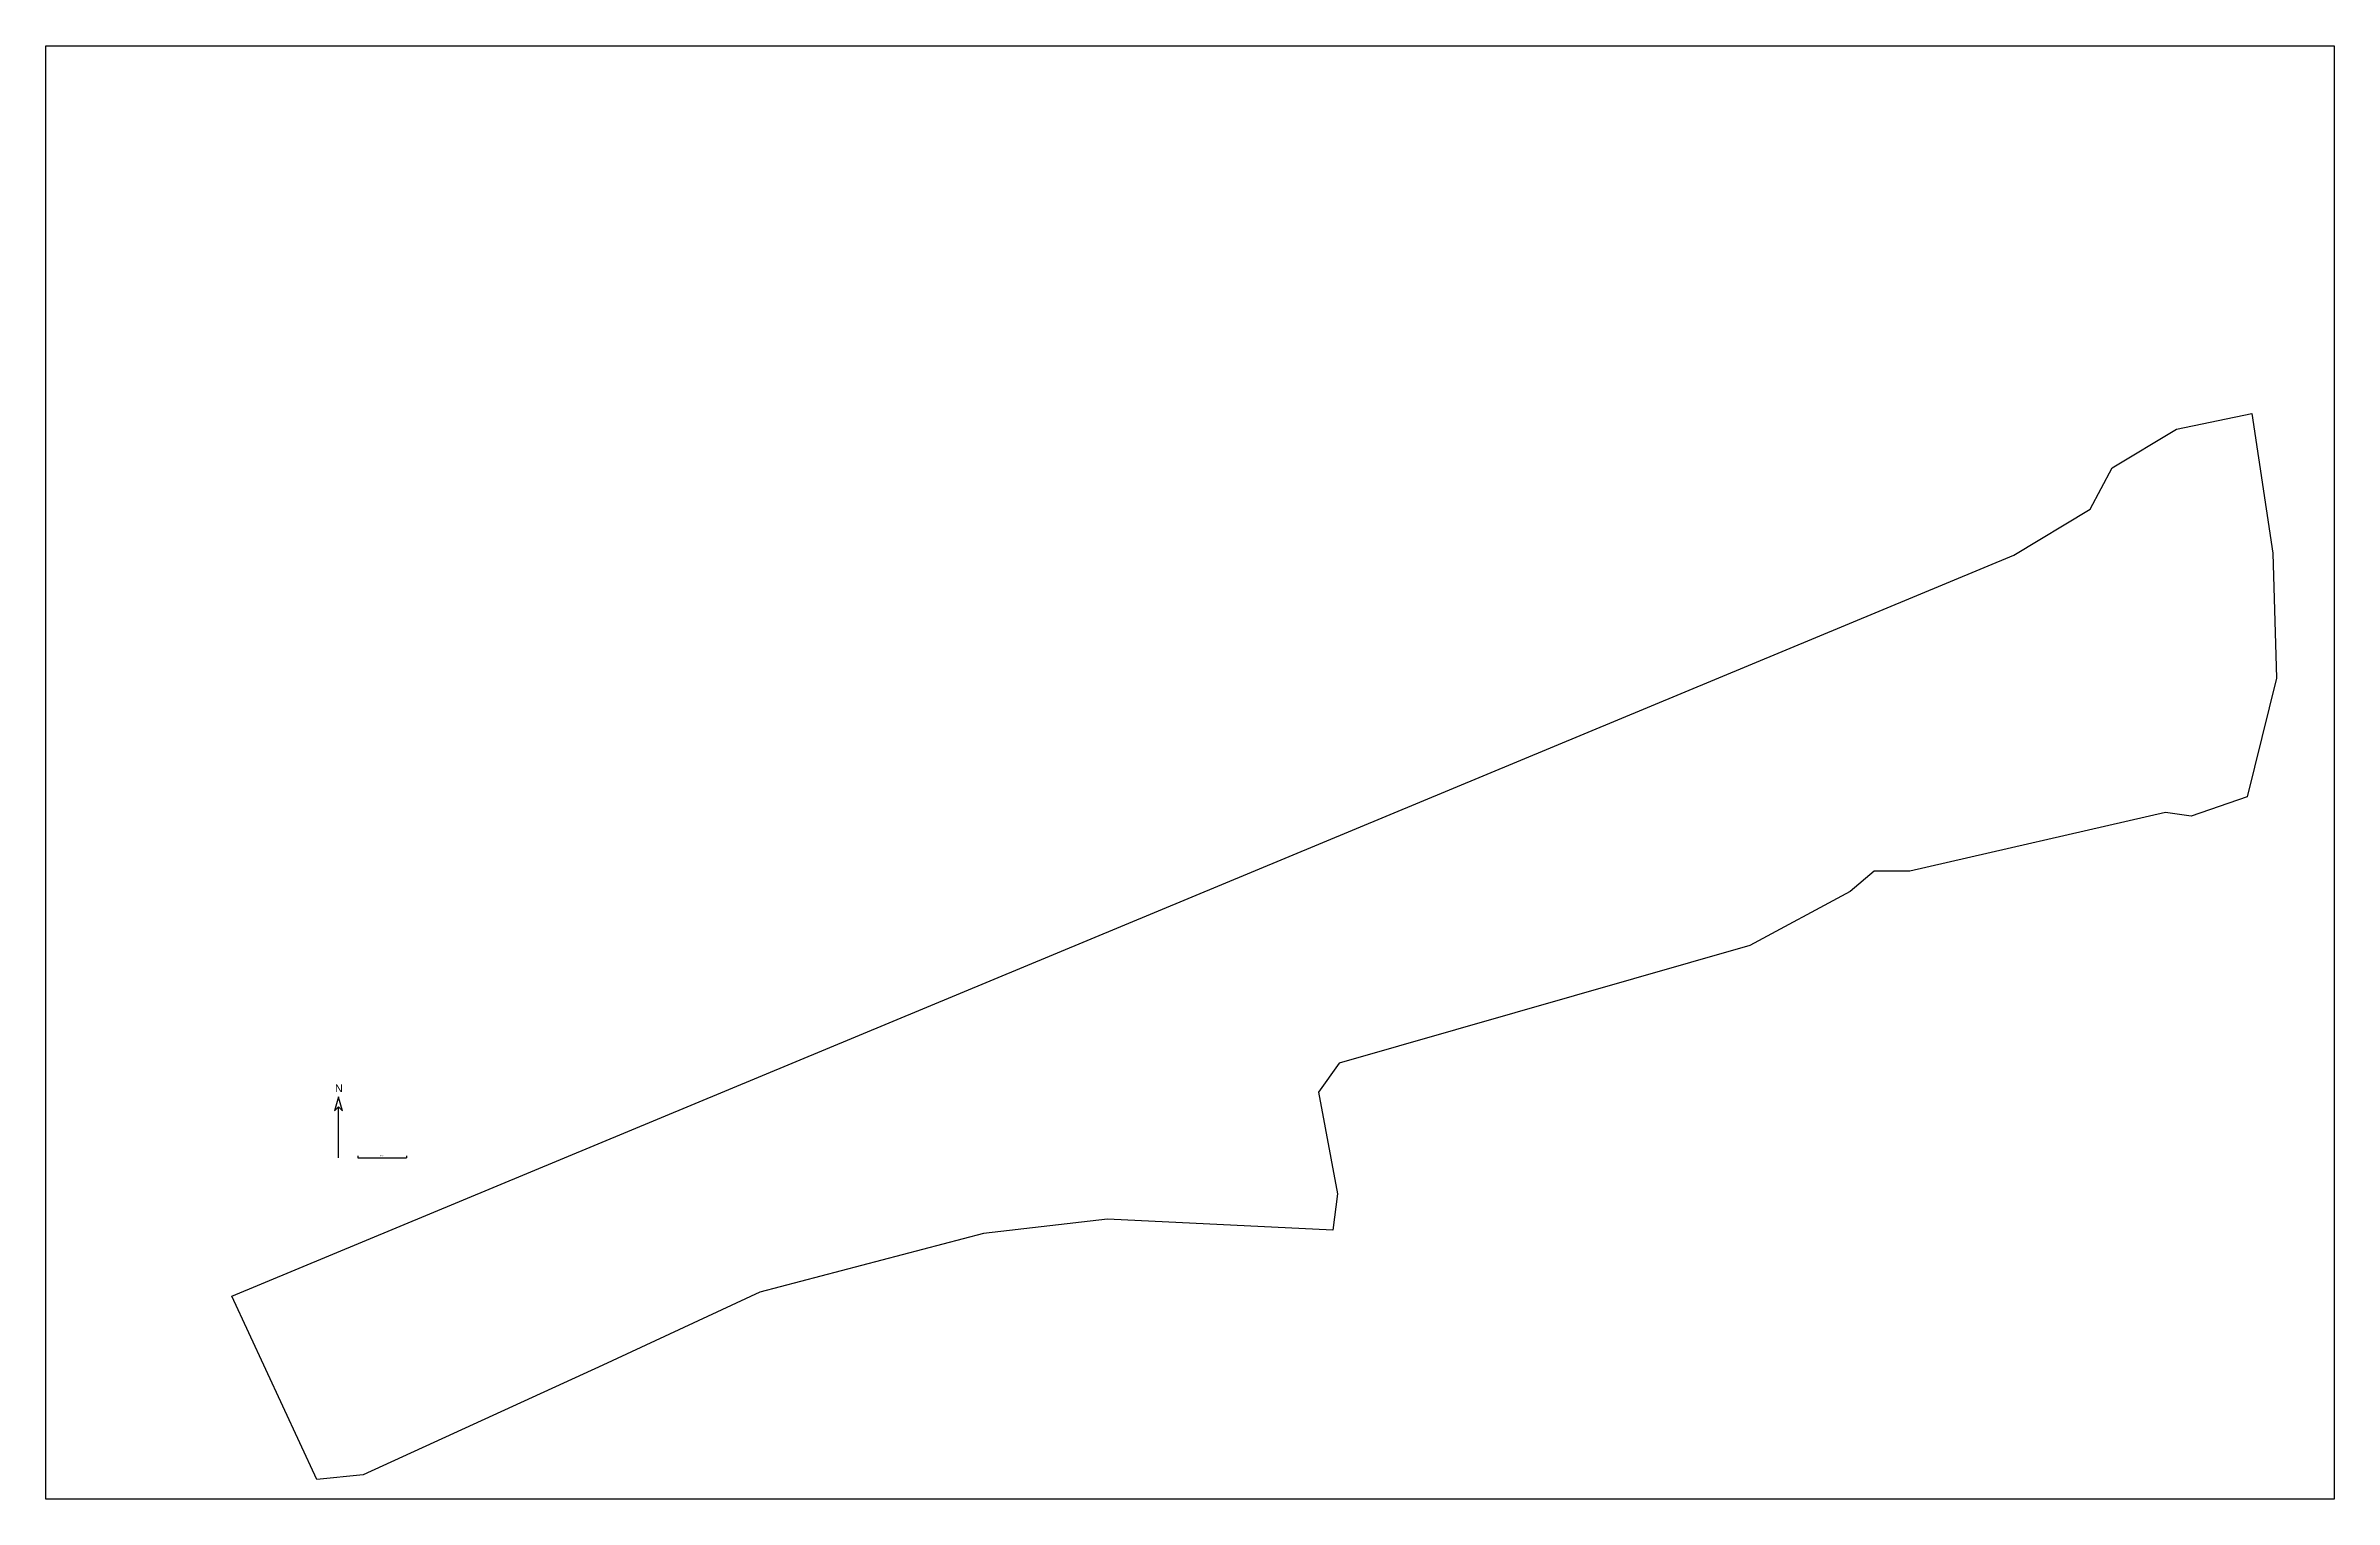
# Model space of a CAD drawing. Header units: metres. Extents: x 0 to 469, y 0 to 298.
import ezdxf

# ---------------------------------------------------------------- set-up
doc = ezdxf.new("R2010")
doc.units = ezdxf.units.M
for name, color, linetype, lineweight, true_color in [('Boundary', 2, 'Continuous', 25, 0xffff00), ('Legend', 40, 'Continuous', 25, 0xffbb00), ('xSatellite', 178, 'Continuous', 25, 0x000000)]:
    doc.layers.add(name, color=color, linetype=linetype, lineweight=lineweight, true_color=true_color)
doc.styles.add('textstyle15', font='')
doc.styles.add('textstyle16', font='')
doc.styles.get('textstyle15').set_extended_font_data('Arial')
doc.styles.get('textstyle16').set_extended_font_data('Arial')
picture_1 = doc.add_image_def('image1.jpg', size_in_pixel=(1361, 864))

# ---------------------------------------------------------------- blocks, each defined once
blk = doc.blocks.new('Legend')
at = {"layer": 'Legend'}
for p, q in [((4, 0.4), (4, 0)), ((4, 0), (14, 0)), ((14, 0.4), (14, 0))]:
    blk.add_line(p, q, dxfattribs=at)
for points in [[(0, 10.42), (0.82, 9.6), (0.01, 12.43), (0, 12.48), (-0.82, 9.6), (0, 10.42)], [(0, 0), (0, 10.32)]]:
    blk.add_lwpolyline(points, dxfattribs=at)
at = {"layer": 'Legend', "attachment_point": 2}
for s, insert, char_height, style in [('N', (0.11, 15.04), 1.6, 'textstyle16'), ('10m', (8.99, 0.57), 0.3, 'textstyle15')]:
    blk.add_mtext(s, dxfattribs=dict(at, insert=insert, char_height=char_height, style=style))

msp = doc.modelspace()

# ---------------------------------------------------------------- linework, layer by layer
at = {"layer": 'Boundary', "flags": 128}
for points in [[(419.23, 202.94), (423.75, 211.42), (436.94, 219.33), (452.38, 222.53), (456.72, 193.9), (457.47, 168.28), (451.44, 143.98), (440, 140), (434.68, 140.77), (382.31, 128.72), (374.96, 128.72), (370.06, 124.57), (349.45, 113.47), (265.27, 89.4), (261.02, 83.44), (264.93, 62.6), (263.95, 55.12), (217.73, 57.4), (192.34, 54.47), (146.44, 42.42), (114.21, 27.45), (65.06, 4.99), (55.62, 4.01), (38.19, 41.59), (403.59, 193.52)], [(374.96, 128.72)]]:
    msp.add_lwpolyline(points, close=True, dxfattribs=at)

# ---------------------------------------------------------------- block references
at = {"layer": 'Legend'}
msp.add_blockref('Legend', (60, 70), dxfattribs=at)

# ---------------------------------------------------------------- pictures from other files: only their frames are drawn
at = {"layer": 'xSatellite'}
image = msp.add_image(picture_1, insert=(0, 0), size_in_units=(469.31, 297.93), dxfattribs=at)
image.dxf.flags = 7

doc.saveas('drawing.dxf')
